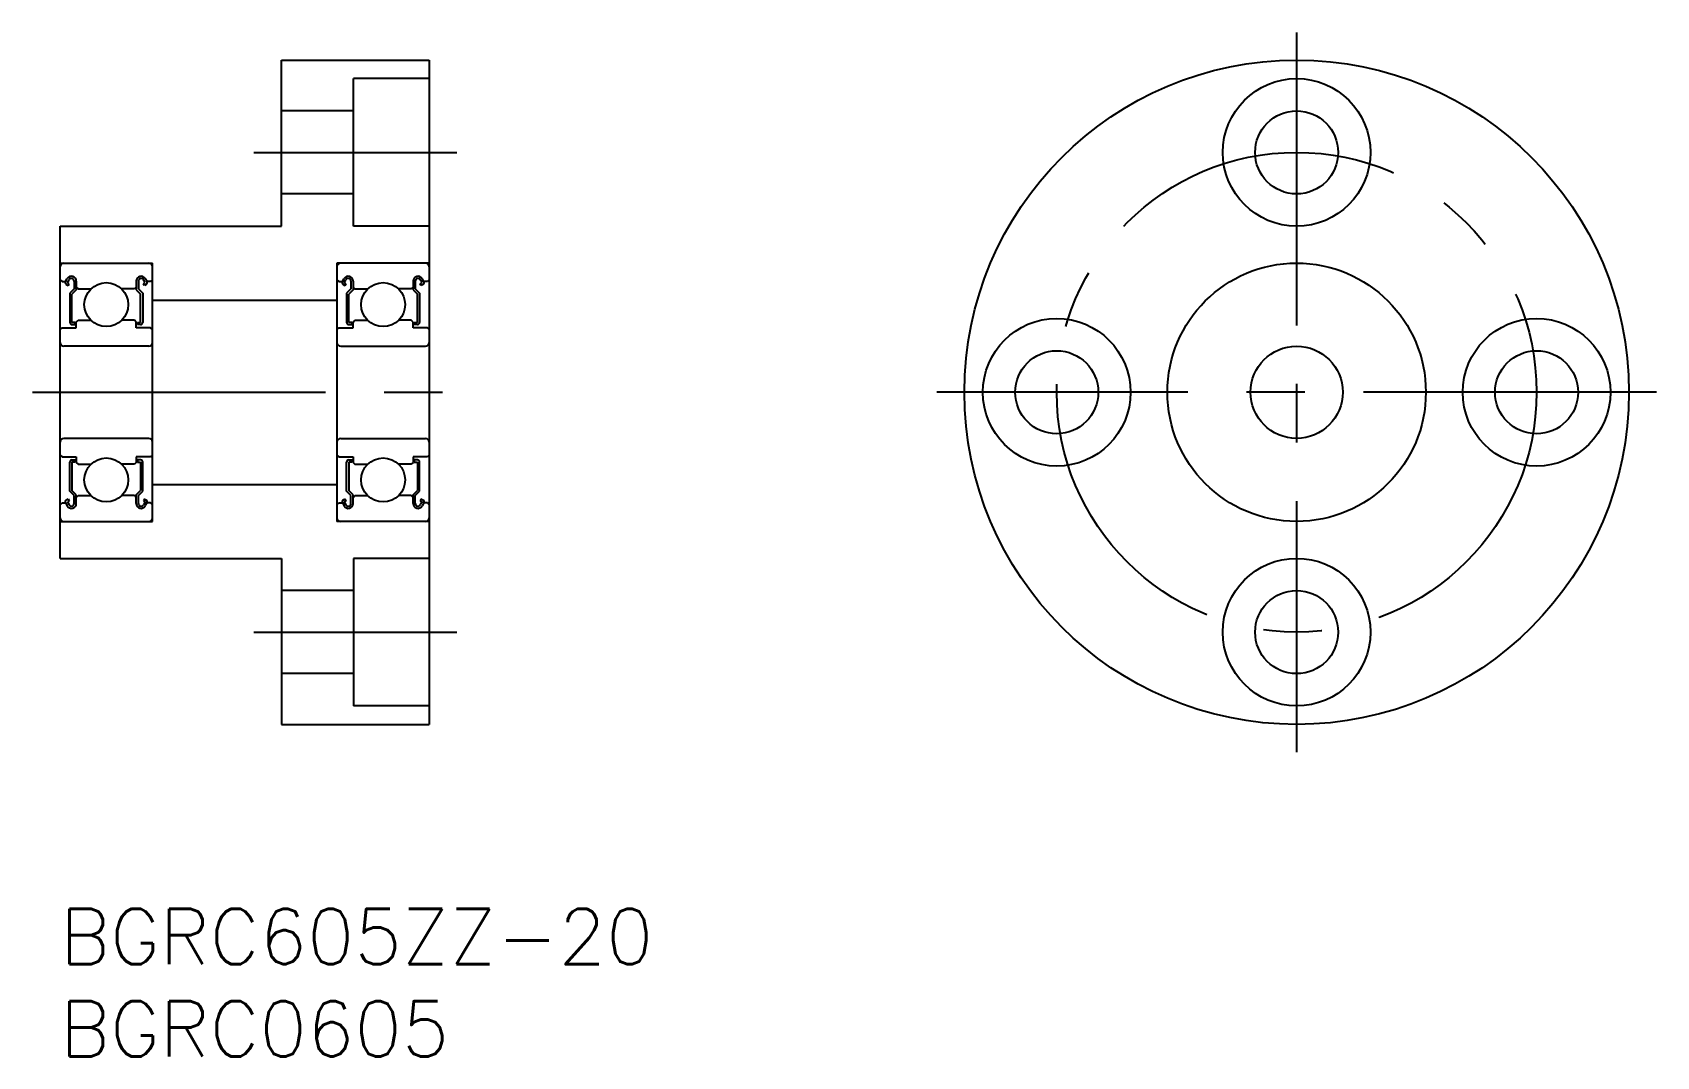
# Model space of a CAD drawing. Extents: x -1.5 to 86.5, y -8 to 47.5.
import ezdxf

# ---------------------------------------------------------------- set-up
doc = ezdxf.new("R2010")
doc.units = 0
doc.header["$LTSCALE"] = 0.5
doc.linetypes.add('CENTER', pattern=[50.8, 31.75, -6.35, 6.35, -6.35])
for name, color, linetype in [('MSM_CENTER', 1, 'CENTER'), ('MSM_CONTINUOUS', 7, 'CONTINUOUS'), ('MSM_PART_NUMBER', 7, 'CONTINUOUS')]:
    doc.layers.add(name, color=color, linetype=linetype)
doc.styles.get("Standard").update_dxf_attribs({"font": 'txt.shx', "height": 3, "bigfont": 'bigfont.shx'})

# ---------------------------------------------------------------- blocks, each defined once
blk = doc.blocks.new('*U2')
at = {"layer": 'MSM_PART_NUMBER'}
blk.add_text('BGRC605ZZ-20', height=3, dxfattribs=at).set_placement((0, -3))
blk = doc.blocks.new('*U3')
at = {"layer": 'MSM_PART_NUMBER'}
blk.add_text('BGRC0605', height=3, dxfattribs=at).set_placement((0, -8))

msp = doc.modelspace()

# ---------------------------------------------------------------- linework, layer by layer
at = {"layer": 'MSM_CENTER'}
for p, q in [((67, 47.5), (67, 8.5)), ((10.5, 41), (21.5, 41)), ((-1.5, 28), (21.5, 28)), ((86.5, 28), (47.5, 28)), ((10.5, 15), (21.5, 15))]:
    msp.add_line(p, q, dxfattribs=at)
msp.add_circle((67, 28), 13, dxfattribs=at)
at = {"layer": 'MSM_CONTINUOUS'}
for p, q in [((12, 46), (20, 46)), ((12, 37), (12, 46)), ((20, 46), (20, 10)), ((20, 45), (15.9, 45)), ((15.9, 37), (15.9, 45)), ((15.9, 43.25), (12, 43.25)), ((15.9, 38.75), (12, 38.75)), ((0, 19), (0, 37)), ((0, 37), (12, 37)), ((20, 37), (15.9, 37)), ((0, 35), (5, 35)), ((1.35, 35), (1.35, 35)), ((2.5, 35), (2.5, 35)), ((5, 21), (5, 35)), ((20, 35), (15, 35)), ((15, 35), (15, 21)), ((17.5, 35), (17.5, 35)), ((18.65, 35), (18.65, 35)), ((0, 34.1), (0.1, 34)), ((0.1, 34), (0.291, 34)), ((0.291, 34), (0.386, 34.16)), ((0.334, 33.841), (0.434, 33.783)), ((0.392, 33.942), (0.487, 34.102)), ((0.493, 33.884), (0.392, 33.942)), ((0.434, 33.783), (0.493, 33.884)), ((0.757, 33.6), (0.524, 33.367)), ((0.873, 33.552), (0.64, 33.319)), ((0.757, 34.03), (0.757, 33.6)), ((0.873, 34.03), (0.873, 33.552)), ((0.873, 33.7), (0.973, 33.6)), ((0.973, 33.6), (1.666, 33.6)), ((4.027, 33.6), (3.334, 33.6)), ((4.127, 33.7), (4.027, 33.6)), ((4.127, 34.03), (4.127, 33.552)), ((4.127, 33.552), (4.36, 33.319)), ((4.243, 34.03), (4.243, 33.6)), ((4.243, 33.6), (4.476, 33.367)), ((4.507, 33.884), (4.608, 33.942)), ((4.566, 33.783), (4.507, 33.884)), ((4.608, 33.942), (4.513, 34.102)), ((4.666, 33.841), (4.566, 33.783)), ((4.709, 34), (4.614, 34.16)), ((4.9, 34), (4.709, 34)), ((5, 34.1), (4.9, 34)), ((15, 34.1), (15.1, 34)), ((15.1, 34), (15.291, 34)), ((15.291, 34), (15.386, 34.16)), ((15.334, 33.841), (15.434, 33.783)), ((15.392, 33.942), (15.487, 34.102)), ((15.493, 33.884), (15.392, 33.942)), ((15.434, 33.783), (15.493, 33.884)), ((15.757, 33.6), (15.524, 33.367)), ((15.873, 33.552), (15.64, 33.319)), ((15.757, 34.03), (15.757, 33.6)), ((15.873, 34.03), (15.873, 33.552)), ((15.873, 33.7), (15.973, 33.6)), ((15.973, 33.6), (16.666, 33.6)), ((19.027, 33.6), (18.334, 33.6)), ((19.127, 33.7), (19.027, 33.6)), ((19.127, 34.03), (19.127, 33.552)), ((19.127, 33.552), (19.36, 33.319)), ((19.243, 34.03), (19.243, 33.6)), ((19.243, 33.6), (19.476, 33.367)), ((19.507, 33.884), (19.608, 33.942)), ((19.566, 33.783), (19.507, 33.884)), ((19.608, 33.942), (19.513, 34.102)), ((19.666, 33.841), (19.566, 33.783)), ((19.709, 34), (19.614, 34.16)), ((19.9, 34), (19.709, 34)), ((20, 34.1), (19.9, 34)), ((0.524, 33.367), (0.524, 31.786)), ((0.64, 31.786), (0.64, 33.319)), ((4.36, 31.786), (4.36, 33.319)), ((4.476, 33.367), (4.476, 31.786)), ((5, 33), (15, 33)), ((15.524, 33.367), (15.524, 31.786)), ((15.64, 31.786), (15.64, 33.319)), ((19.36, 31.786), (19.36, 33.319)), ((19.476, 33.367), (19.476, 31.786)), ((0.815, 31.786), (0.64, 31.786)), ((0.815, 31.67), (0.815, 31.786)), ((0.873, 31.8), (0.973, 31.9)), ((0.873, 31.5), (0.873, 31.8)), ((0.973, 31.9), (1.666, 31.9)), ((4.027, 31.9), (3.334, 31.9)), ((4.127, 31.8), (4.027, 31.9)), ((4.127, 31.5), (4.127, 31.8)), ((4.185, 31.786), (4.36, 31.786)), ((4.185, 31.67), (4.185, 31.786)), ((15.815, 31.786), (15.64, 31.786)), ((15.815, 31.67), (15.815, 31.786)), ((15.873, 31.8), (15.973, 31.9)), ((15.873, 31.5), (15.873, 31.8)), ((15.973, 31.9), (16.666, 31.9)), ((19.027, 31.9), (18.334, 31.9)), ((19.127, 31.8), (19.027, 31.9)), ((19.127, 31.5), (19.127, 31.8)), ((19.185, 31.786), (19.36, 31.786)), ((19.185, 31.67), (19.185, 31.786)), ((0, 31.4), (0.1, 31.5)), ((0.1, 31.5), (0.873, 31.5)), ((0.64, 31.67), (0.815, 31.67)), ((4.9, 31.5), (4.127, 31.5)), ((4.36, 31.67), (4.185, 31.67)), ((5, 31.4), (4.9, 31.5)), ((15, 31.4), (15.1, 31.5)), ((15.1, 31.5), (15.873, 31.5)), ((15.64, 31.67), (15.815, 31.67)), ((19.9, 31.5), (19.127, 31.5)), ((19.36, 31.67), (19.185, 31.67)), ((20, 31.4), (19.9, 31.5)), ((4.8, 30.5), (0.2, 30.5)), ((15.2, 30.5), (19.8, 30.5)), ((4.8, 25.5), (0.2, 25.5)), ((15.2, 25.5), (19.8, 25.5)), ((0, 24.6), (0.1, 24.5)), ((0.1, 24.5), (0.873, 24.5)), ((0.524, 22.633), (0.524, 24.214)), ((0.64, 24.33), (0.815, 24.33)), ((0.64, 24.214), (0.64, 22.681)), ((0.815, 24.214), (0.64, 24.214)), ((0.815, 24.33), (0.815, 24.214)), ((0.873, 24.5), (0.873, 24.2)), ((0.873, 24.2), (0.973, 24.1)), ((0.973, 24.1), (1.666, 24.1)), ((4.027, 24.1), (3.334, 24.1)), ((4.127, 24.2), (4.027, 24.1)), ((4.9, 24.5), (4.127, 24.5)), ((4.127, 24.5), (4.127, 24.2)), ((4.36, 24.33), (4.185, 24.33)), ((4.185, 24.33), (4.185, 24.214)), ((4.185, 24.214), (4.36, 24.214)), ((4.36, 24.214), (4.36, 22.681)), ((4.476, 22.633), (4.476, 24.214)), ((5, 24.6), (4.9, 24.5)), ((15, 24.6), (15.1, 24.5)), ((15.1, 24.5), (15.873, 24.5)), ((15.524, 22.633), (15.524, 24.214)), ((15.64, 24.33), (15.815, 24.33)), ((15.815, 24.214), (15.64, 24.214)), ((15.64, 24.214), (15.64, 22.681)), ((15.815, 24.33), (15.815, 24.214)), ((15.873, 24.5), (15.873, 24.2)), ((15.873, 24.2), (15.973, 24.1)), ((15.973, 24.1), (16.666, 24.1)), ((19.027, 24.1), (18.334, 24.1)), ((19.127, 24.2), (19.027, 24.1)), ((19.127, 24.5), (19.127, 24.2)), ((19.9, 24.5), (19.127, 24.5)), ((19.36, 24.33), (19.185, 24.33)), ((19.185, 24.33), (19.185, 24.214)), ((19.185, 24.214), (19.36, 24.214)), ((19.36, 24.214), (19.36, 22.681)), ((19.476, 22.633), (19.476, 24.214)), ((20, 24.6), (19.9, 24.5)), ((5, 23), (15, 23)), ((0.1, 22), (0.291, 22)), ((0.291, 22), (0.386, 21.84)), ((0.334, 22.159), (0.434, 22.217)), ((0.493, 22.116), (0.392, 22.058)), ((0.392, 22.058), (0.487, 21.898)), ((0.434, 22.217), (0.493, 22.116)), ((0.757, 22.4), (0.524, 22.633)), ((0.873, 22.448), (0.64, 22.681)), ((0.757, 21.97), (0.757, 22.4)), ((0.873, 21.97), (0.873, 22.448)), ((0.873, 22.3), (0.973, 22.4)), ((0.973, 22.4), (1.666, 22.4)), ((4.027, 22.4), (3.334, 22.4)), ((4.127, 22.3), (4.027, 22.4)), ((4.127, 22.448), (4.36, 22.681)), ((4.127, 21.97), (4.127, 22.448)), ((4.243, 22.4), (4.476, 22.633)), ((4.243, 21.97), (4.243, 22.4)), ((4.566, 22.217), (4.507, 22.116)), ((4.507, 22.116), (4.608, 22.058)), ((4.608, 22.058), (4.513, 21.898)), ((4.666, 22.159), (4.566, 22.217)), ((4.709, 22), (4.614, 21.84)), ((4.9, 22), (4.709, 22)), ((15.1, 22), (15.291, 22)), ((15.291, 22), (15.386, 21.84)), ((15.334, 22.159), (15.434, 22.217)), ((15.493, 22.116), (15.392, 22.058)), ((15.392, 22.058), (15.487, 21.898)), ((15.434, 22.217), (15.493, 22.116)), ((15.757, 22.4), (15.524, 22.633)), ((15.873, 22.448), (15.64, 22.681)), ((15.757, 21.97), (15.757, 22.4)), ((15.873, 21.97), (15.873, 22.448)), ((15.873, 22.3), (15.973, 22.4)), ((15.973, 22.4), (16.666, 22.4)), ((19.027, 22.4), (18.334, 22.4)), ((19.127, 22.3), (19.027, 22.4)), ((19.127, 22.448), (19.36, 22.681)), ((19.127, 21.97), (19.127, 22.448)), ((19.243, 22.4), (19.476, 22.633)), ((19.243, 21.97), (19.243, 22.4)), ((19.566, 22.217), (19.507, 22.116)), ((19.507, 22.116), (19.608, 22.058)), ((19.608, 22.058), (19.513, 21.898)), ((19.666, 22.159), (19.566, 22.217)), ((19.709, 22), (19.614, 21.84)), ((19.9, 22), (19.709, 22)), ((0, 21.9), (0.1, 22)), ((5, 21.9), (4.9, 22)), ((15, 21.9), (15.1, 22)), ((20, 21.9), (19.9, 22)), ((0, 21), (5, 21)), ((20, 21), (15, 21)), ((0, 19), (12, 19)), ((12, 19), (12, 10)), ((20, 19), (15.9, 19)), ((15.9, 19), (15.9, 11)), ((15.9, 17.25), (12, 17.25)), ((15.9, 12.75), (12, 12.75)), ((20, 11), (15.9, 11)), ((12, 10), (20, 10))]:
    msp.add_line(p, q, dxfattribs=at)
for centre, radius in [((67, 28), 18), ((67, 41), 4), ((67, 41), 2.25), ((67, 28), 7), ((2.5, 32.75), 1.191), ((17.5, 32.75), 1.191), ((54, 28), 4), ((80, 28), 4), ((54, 28), 2.25), ((67, 28), 2.5), ((80, 28), 2.25), ((2.5, 23.25), 1.191), ((17.5, 23.25), 1.191), ((67, 15), 4), ((67, 15), 2.25)]:
    msp.add_circle(centre, radius, dxfattribs=at)
for centre, radius, start, end in [((0.2, 34.8), 0.2, 90, 180), ((4.8, 34.8), 0.2, 0, 90), ((15.2, 34.8), 0.2, 90, 180), ((19.8, 34.8), 0.2, 0, 90), ((0.392, 33.942), 0.116, 150.00319, 239.99854), ((0.612, 34.03), 0.261, 0, 150.00011), ((0.612, 34.03), 0.145, 0, 149.99983), ((4.388, 34.03), 0.261, 29.99989, 180), ((4.388, 34.03), 0.145, 30.00017, 180), ((4.608, 33.942), 0.116, 300.00146, 29.99681), ((15.392, 33.942), 0.116, 150.00319, 239.99854), ((15.612, 34.03), 0.261, 0, 150.00011), ((15.612, 34.03), 0.145, 0, 149.99983), ((19.388, 34.03), 0.261, 29.99989, 180), ((19.388, 34.03), 0.145, 30.00017, 180), ((19.608, 33.942), 0.116, 300.00146, 29.99681), ((0.64, 31.786), 0.116, 180.00005, 270.00003), ((4.36, 31.786), 0.116, 269.99997, 359.99995), ((15.64, 31.786), 0.116, 180.00005, 270.00003), ((19.36, 31.786), 0.116, 269.99997, 359.99995), ((0.2, 30.7), 0.2, 180, 270), ((4.8, 30.7), 0.2, 270, 0), ((15.2, 30.7), 0.2, 180, 270), ((19.8, 30.7), 0.2, 270, 0), ((0.2, 25.3), 0.2, 90, 180), ((4.8, 25.3), 0.2, 0, 90), ((15.2, 25.3), 0.2, 90, 180), ((19.8, 25.3), 0.2, 0, 90), ((0.64, 24.214), 0.116, 89.99997, 179.99995), ((4.36, 24.214), 0.116, 0.00005, 90.00003), ((15.64, 24.214), 0.116, 89.99997, 179.99995), ((19.36, 24.214), 0.116, 0.00005, 90.00003), ((0.392, 22.058), 0.116, 120.00146, 209.99681), ((4.608, 22.058), 0.116, 330.00319, 59.99854), ((15.392, 22.058), 0.116, 120.00146, 209.99681), ((19.608, 22.058), 0.116, 330.00319, 59.99854), ((0.2, 21.2), 0.2, 180, 270), ((0.612, 21.97), 0.261, 209.99989, 0), ((0.612, 21.97), 0.145, 210.00017, 0), ((4.388, 21.97), 0.261, 180, 330.00011), ((4.388, 21.97), 0.145, 180, 329.99983), ((4.8, 21.2), 0.2, 270, 0), ((15.2, 21.2), 0.2, 180, 270), ((15.612, 21.97), 0.261, 209.99989, 0), ((15.612, 21.97), 0.145, 210.00017, 0), ((19.388, 21.97), 0.261, 180, 330.00011), ((19.388, 21.97), 0.145, 180, 329.99983), ((19.8, 21.2), 0.2, 270, 0)]:
    msp.add_arc(centre, radius, start, end, dxfattribs=at)

# ---------------------------------------------------------------- block references
for name in ['*U2', '*U3']:
    msp.add_blockref(name, (0, 0), dxfattribs=at)

doc.saveas('drawing.dxf')
